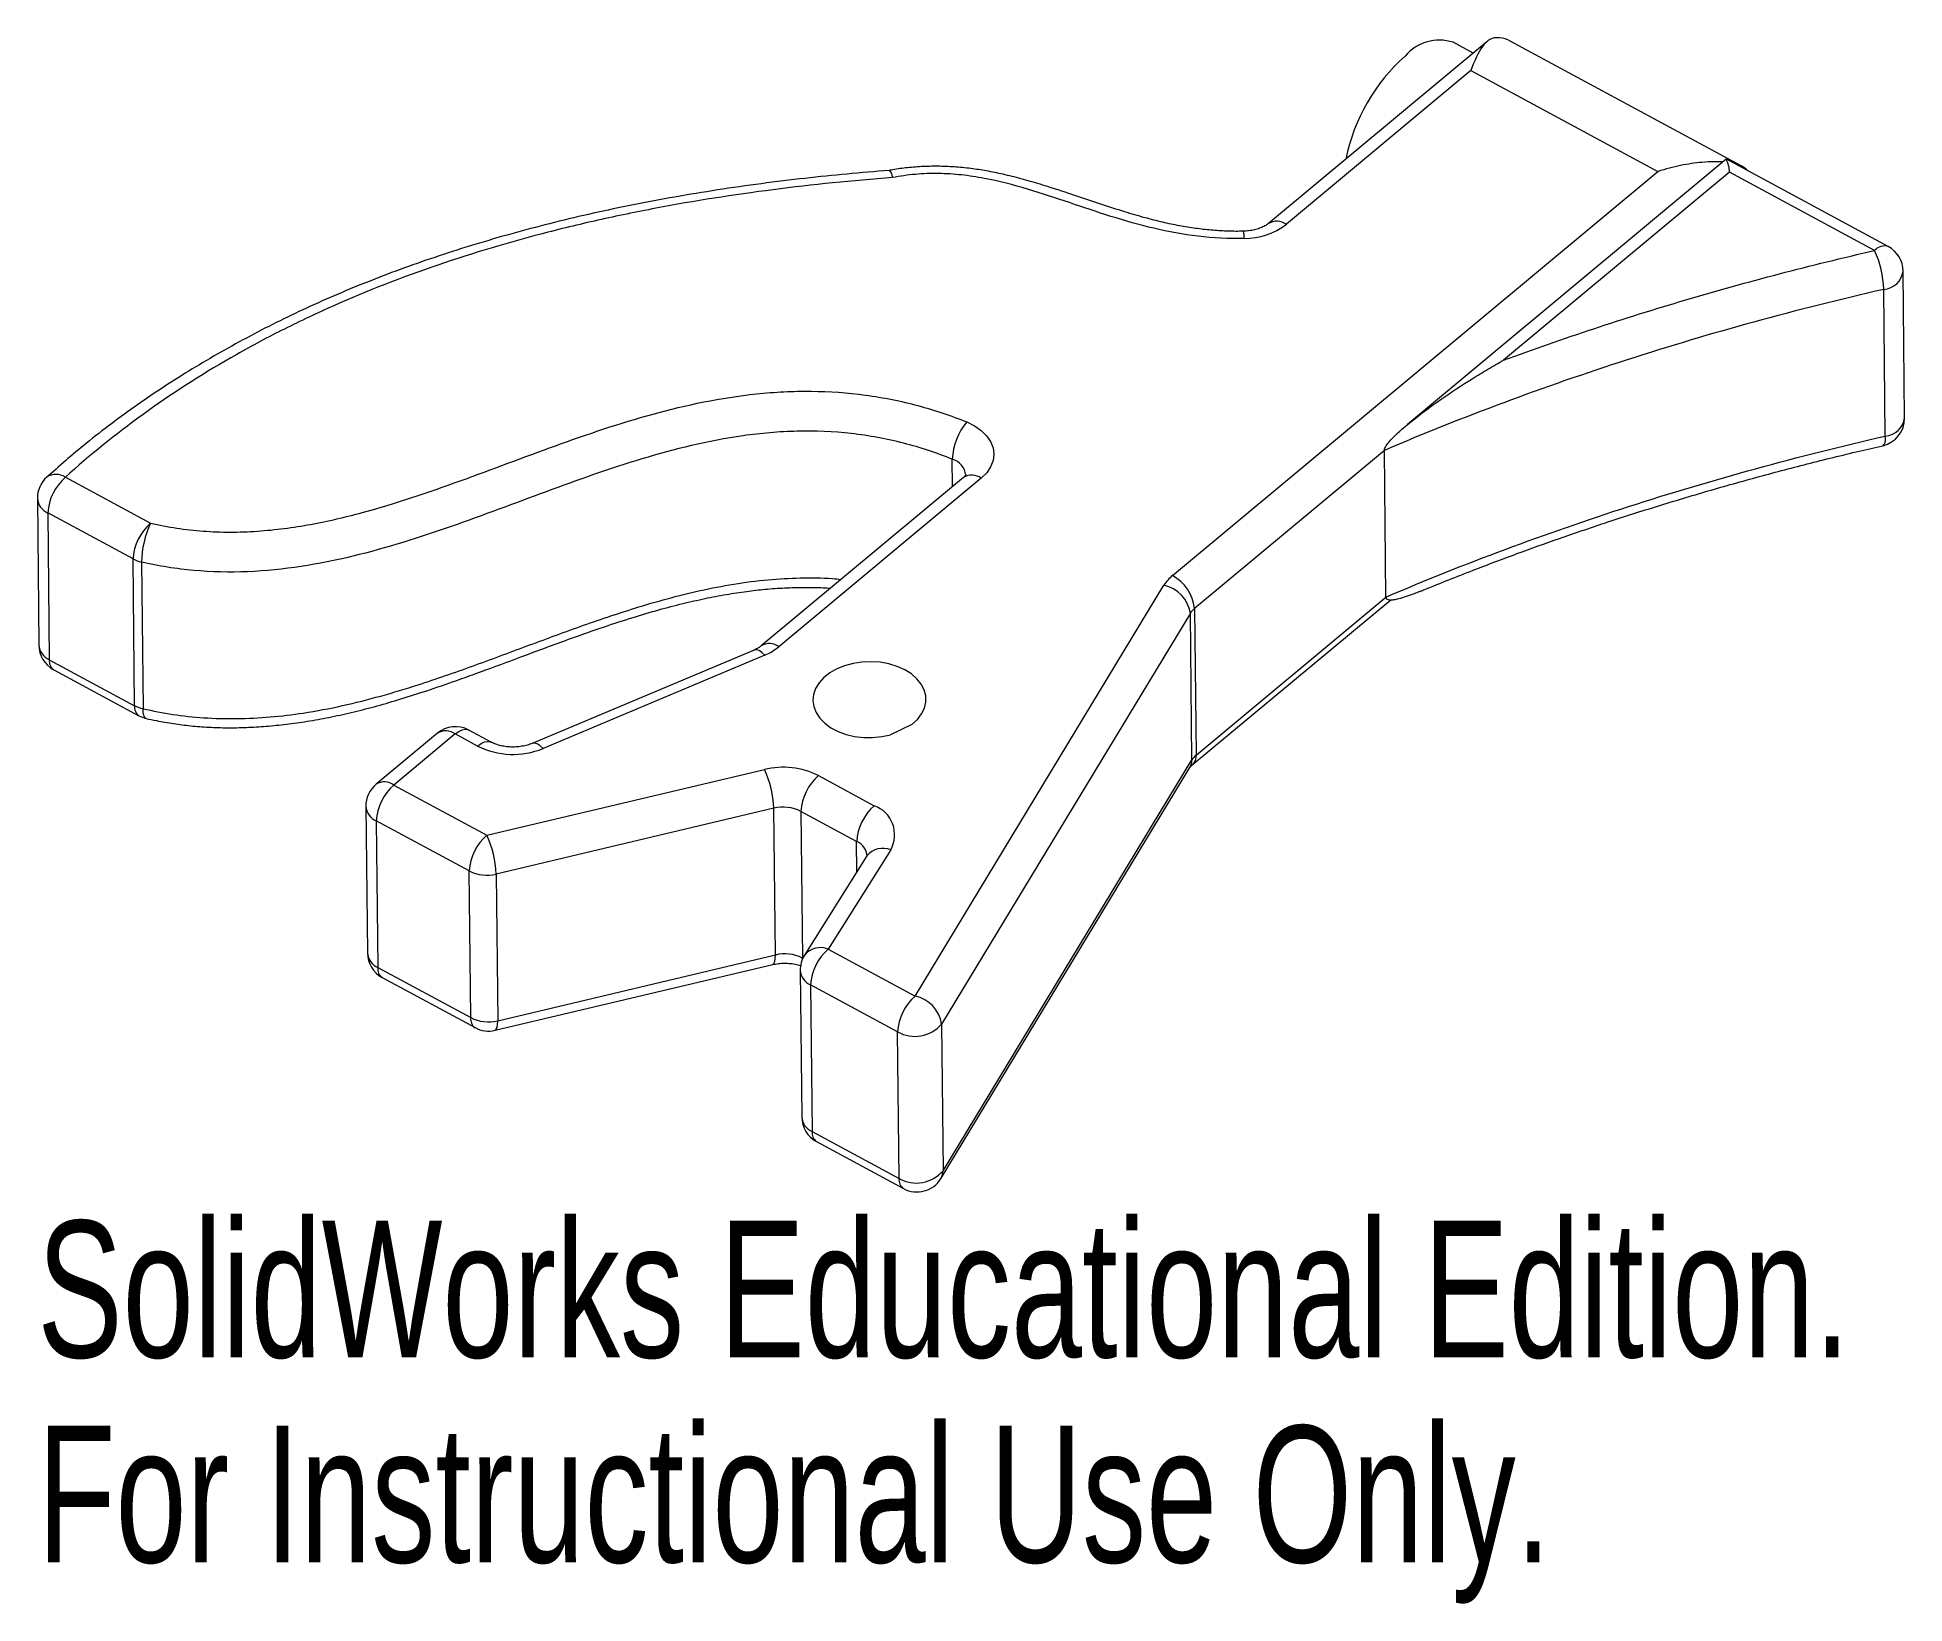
# Model space of a CAD drawing. Header units: millimetres. Extents: x -33.5 to 32.5, y -29.8 to 25.6.
import ezdxf

# ---------------------------------------------------------------- set-up
doc = ezdxf.new("R2010")
doc.units = ezdxf.units.MM
doc.styles.add('SLDTEXTSTYLE0', font='TXT', dxfattribs={"width": 0.7})

msp = doc.modelspace()

# ---------------------------------------------------------------- linework, layer by layer
at = {"color": 7, "linetype": 'Continuous', "lineweight": 15}
for p, q in [((17.763, 25.476), (10.037, 19.045)), ((17.275, 25.07), (16.565, 25.453)), ((26.758, 21.089), (18.592, 25.495)), ((17.197, 24.451), (10.669, 19.018)), ((17.197, 24.451), (23.81, 20.882)), ((26.229, 21.319), (14.96, 11.94)), ((31.965, 18.229), (26.237, 21.32)), ((6.638, 6.589), (23.81, 20.882)), ((26.345, 20.862), (18.355, 14.212)), ((31.483, 18.09), (26.345, 20.862)), ((32.544, 12.172), (32.491, 17.36)), ((31.86, 11.526), (31.806, 16.714)), ((-1.141, 9.742), (-1.151, 10.707)), ((14.14, 11.021), (7.422, 5.43)), ((14.193, 5.833), (14.14, 11.021)), ((-32.529, 10.071), (-29.514, 8.444)), ((-0.757, 10.061), (-7.916, 4.104)), ((-0.125, 10.034), (-7.283, 4.076)), ((-33.521, 9.32), (-33.468, 4.132)), ((-30.136, 7.178), (-33.152, 8.805)), ((-33.152, 8.805), (-33.098, 3.617)), ((-30.083, 1.99), (-30.136, 7.178)), ((-29.836, 7.067), (-29.782, 1.879)), ((-2.464, -8.281), (6.338, 6.249)), ((7.339, -0.108), (14.364, 5.739)), ((7.422, 5.43), (7.475, 0.242)), ((7.475, 0.242), (14.193, 5.833)), ((7.272, 5.259), (-1.53, -9.271)), ((7.326, 0.071), (7.272, 5.259)), ((-33.098, 3.617), (-30.083, 1.99)), ((-8.164, 3.959), (-16.011, 0.655)), ((-7.784, 3.778), (-15.631, 0.475)), ((-32.943, 3.262), (-29.927, 1.635)), ((-2.578, 1.328), (-3.34, 0.961)), ((-19.369, 1.017), (-21.539, -0.79)), ((-18.737, 0.989), (-20.907, -0.817)), ((-17.944, 0.561), (-18.737, 0.989)), ((-17.461, 0.7), (-18.254, 1.128)), ((-1.477, -14.458), (7.326, 0.071)), ((-17.62, -2.59), (-7.797, -0.266)), ((-5.885, -0.483), (-3.911, -1.549)), ((-1.547, -14.728), (7.255, -0.198)), ((-20.907, -0.817), (-17.62, -2.59)), ((-21.899, -1.569), (-21.845, -6.756)), ((-7.464, -1.641), (-17.288, -3.964)), ((-7.41, -6.828), (-7.464, -1.641)), ((-4.534, -2.814), (-6.508, -1.749)), ((-6.508, -1.749), (-6.455, -6.937)), ((-18.243, -3.856), (-21.529, -2.083)), ((-21.529, -2.083), (-21.476, -7.271)), ((-3.33, -3.112), (-5.539, -6.622)), ((-4.523, -3.882), (-4.534, -2.814)), ((-18.19, -9.044), (-18.243, -3.856)), ((-4.169, -3.32), (-6.378, -6.83)), ((-4.162, -3.307), (-4.169, -3.32)), ((-17.288, -3.964), (-17.234, -9.152)), ((-17.329, -9.492), (-7.505, -7.169)), ((-17.234, -9.152), (-7.41, -6.828)), ((-6.455, -6.937), (-6.44, -6.945)), ((-6.453, -6.975), (-6.455, -6.937)), ((-5.539, -6.622), (-2.464, -8.281)), ((-21.476, -7.271), (-18.19, -9.044)), ((-21.32, -7.626), (-18.034, -9.399)), ((-6.531, -7.373), (-6.478, -12.561)), ((-3.087, -9.547), (-6.162, -7.888)), ((-6.162, -7.888), (-6.108, -13.075)), ((-3.033, -14.735), (-3.087, -9.547)), ((-1.53, -9.271), (-1.477, -14.458)), ((-6.108, -13.075), (-3.033, -14.735)), ((-5.953, -13.431), (-2.877, -15.09))]:
    msp.add_line(p, q, dxfattribs=at)
at = {"color": 7, "linetype": 'Continuous', "lineweight": 15, "flags": 128}
for points in [[(-0.639, 12.025), (-0.364, 11.891), (-0.127, 11.728), (0.065, 11.54), (0.206, 11.333), (0.293, 11.112), (0.322, 10.884), (0.293, 10.656), (0.207, 10.434), (0.066, 10.224), (-0.125, 10.034)], [(31.86, 11.526), (31.855, 11.394), (31.839, 11.291), (31.811, 11.221), (31.773, 11.188), (31.769, 11.187)], [(-7.784, 3.778), (-7.886, 3.875), (-7.985, 3.939), (-8.075, 3.969), (-8.154, 3.963), (-8.164, 3.959)], [(-2.578, 1.328), (-2.386, 1.503), (-2.238, 1.696), (-2.138, 1.903), (-2.088, 2.117), (-2.091, 2.333), (-2.145, 2.547), (-2.25, 2.751), (-2.403, 2.941), (-2.599, 3.111), (-2.833, 3.259), (-3.101, 3.378), (-3.393, 3.467), (-3.704, 3.524), (-4.025, 3.546), (-4.347, 3.533), (-4.662, 3.485), (-4.962, 3.404), (-5.239, 3.292), (-5.487, 3.152), (-5.697, 2.987), (-5.866, 2.801), (-5.989, 2.6), (-6.061, 2.389), (-6.083, 2.173), (-6.052, 1.957), (-5.97, 1.748), (-5.84, 1.551), (-5.663, 1.371), (-5.445, 1.212), (-5.192, 1.08), (-4.91, 0.976), (-4.607, 0.904), (-4.29, 0.867), (-3.968, 0.863), (-3.648, 0.895), (-3.34, 0.961)], [(-29.675, 1.54), (-29.68, 1.542), (-29.722, 1.575), (-29.754, 1.644), (-29.774, 1.747), (-29.782, 1.879)], [(-18.737, 0.989), (-18.614, 1.077), (-18.495, 1.133), (-18.385, 1.156), (-18.289, 1.143), (-18.254, 1.128)], [(-17.944, 0.561), (-17.821, 0.649), (-17.702, 0.706), (-17.592, 0.728), (-17.496, 0.715), (-17.462, 0.7)], [(-15.631, 0.475), (-15.733, 0.571), (-15.832, 0.636), (-15.922, 0.665), (-16.001, 0.659), (-16.011, 0.655)], [(-7.505, -7.169), (-7.5, -7.167), (-7.461, -7.133), (-7.432, -7.064), (-7.415, -6.961), (-7.41, -6.828)], [(-17.329, -9.492), (-17.324, -9.491), (-17.284, -9.457), (-17.256, -9.388), (-17.239, -9.285), (-17.234, -9.152)]]:
    msp.add_lwpolyline(points, dxfattribs=at)
at = {"color": 7, "linetype": 'Continuous', "lineweight": 15}
for centre, radius, start, end in [((16.078, 23.968), 1.563, 71.85158, 140.27351), ((18.099, 24.575), 1.044, 61.81097, 83.80635), ((19.32, 19.975), 6.684, 131.68457, 168.35638), ((25.456, 20.88), 0.889, 358.88343, 29.61939), ((26.273, 20.191), 1.02, 44.88495, 78.41245), ((7.296, 18.508), 1.881, 0.18679, 8.08712), ((9.177, 20.973), 2.459, 270.0125, 307.344), ((10.33, 18.541), 0.584, 54.6502, 119.7623), ((31.831, 17.79), 0.46, 72.95996, 139.16512), ((28.157, 16.583), 3.652, 2.06323, 24.38499), ((31.491, 17.349), 1, 0.5921, 61.6487), ((31.749, 17.46), 0.748, 274.38377, 352.28748), ((1.042, 10.614), 2.194, 139.99213, 177.57087), ((31.544, 12.161), 1, 282.90441, 0.5921), ((31.803, 12.272), 0.748, 274.38377, 352.28748), ((-1.341, 10.058), 0.676, 7.14066, 73.657), ((-32.521, 9.33), 1, 132.09309, 180.5921), ((-32.861, 9.561), 0.609, 56.91753, 122.61806), ((-31.327, 8.694), 1.828, 131.1044, 176.50249), ((-0.462, 9.581), 0.564, 53.3913, 121.62722), ((-32.912, 9.367), 0.611, 184.45144, 246.93498), ((-28.312, 7.067), 1.828, 131.1044, 176.50249), ((-26.47, 7.006), 3.366, 154.70773, 178.95867), ((-29.576, 8.235), 1.196, 242.04463, 257.44195), ((7.507, 5.525), 1.375, 129.2219, 148.21359), ((6.089, 5.078), 1.197, 8.70081, 77.9598), ((5.926, 5.264), 1.504, 6.32184, 61.77768), ((7.856, 4.897), 0.687, 129.2219, 148.21359), ((-32.468, 4.142), 1, 180.5921, 241.6487), ((-32.847, 4.188), 0.623, 185.14087, 246.24555), ((-7.621, 3.621), 0.566, 53.48243, 120.90557), ((-8.539, 5.614), 1.985, 292.36203, 309.2344), ((-32.724, 3.569), 0.377, 172.67812, 234.60368), ((-29.709, 1.942), 0.377, 172.67812, 234.60368), ((-29.522, 3.047), 1.196, 242.04463, 257.44195), ((-29.452, 2.515), 1, 241.6487, 257.11122), ((-18.729, 0.248), 1, 61.6487, 129.77065), ((-19.073, 0.536), 0.564, 53.3913, 121.62722), ((-16.692, 3.058), 2.793, 243.3804, 292.33513), ((6.828, 0.057), 0.497, 329.07181, 1.61537), ((7.91, -0.291), 0.687, 129.2219, 148.21359), ((7.055, 0.204), 0.422, 313.11797, 5.12716), ((-7.135, -2.972), 2.785, 63.33154, 103.73586), ((-11.008, -1.772), 3.547, 2.11891, 25.11364), ((-4.684, -1.86), 1.828, 131.1044, 176.50249), ((-20.899, -1.558), 1, 129.77065, 180.5921), ((-21.243, -1.27), 0.564, 53.3913, 121.62722), ((-19.705, -2.194), 1.828, 131.1044, 176.50249), ((-21.292, -1.523), 0.608, 184.32771, 247.05871), ((-7.133, -2.993), 1.392, 63.33154, 103.73586), ((-2.709, -2.926), 1.828, 131.1044, 176.50249), ((-4.286, -2.577), 1.095, 330.79598, 69.94992), ((-16.419, -3.968), 1.828, 131.1044, 176.50249), ((-20.832, -4.096), 3.547, 2.11891, 25.11364), ((-4.779, -3.38), 0.617, 4.82121, 66.58641), ((-3.608, -3.788), 0.731, 67.70748, 140.22007), ((-17.618, -2.612), 1.392, 243.33154, 283.73586), ((-5.816, -7.298), 0.731, 67.70748, 140.22007), ((-20.845, -6.746), 1, 180.5921, 241.6487), ((-21.227, -6.702), 0.621, 185.03192, 246.3545), ((-7.08, -8.181), 1.392, 63.33154, 103.73586), ((-5.531, -7.363), 1, 147.82134, 180.5921), ((-4.337, -7.999), 1.828, 131.1044, 176.50249), ((-21.102, -7.319), 0.377, 172.67812, 234.60368), ((-5.917, -7.322), 0.617, 184.79844, 246.58798), ((-1.262, -9.658), 1.828, 131.1044, 176.50249), ((-2.714, -9.452), 1.197, 8.70081, 77.9598), ((-17.816, -9.092), 0.377, 172.67812, 234.60368), ((-17.565, -7.8), 1.392, 243.33154, 283.73586), ((-17.559, -8.519), 1, 241.6487, 283.30904), ((-2.477, -8.46), 1.246, 240.70869, 319.42451), ((-5.478, -12.551), 1, 180.5921, 241.6487), ((-5.863, -12.509), 0.617, 184.79844, 246.58798), ((-5.734, -13.123), 0.377, 172.67812, 234.60368), ((-2.423, -13.648), 1.246, 240.70869, 319.42451), ((-1.974, -14.472), 0.497, 329.07181, 1.61537), ((-2.659, -14.783), 0.377, 172.67812, 234.60368), ((-2.403, -14.21), 1, 241.6487, 328.79185)]:
    msp.add_arc(centre, radius, start, end, dxfattribs=at)
for points, knots in [([(18.211, 25.613), (18.076, 25.629), (17.967, 25.604), (17.772, 25.496), (17.688, 25.413), (17.456, 25.101), (17.326, 24.803), (17.197, 24.451)], [0, 0, 0, 0, 0.25, 0.25, 0.5, 0.5, 1, 1, 1, 1]), ([(26.116, 21.225), (26.014, 21.229), (25.791, 21.236), (25.287, 21.208), (24.622, 21.112), (24.084, 20.972), (23.814, 20.884), (23.81, 20.882)], [0, 0, 0, 0, 0.165331, 0.361165, 0.677978, 0.995193, 1, 1, 1, 1]), ([(-3.382, 20.923), (-3.88, 20.881), (-4.875, 20.799), (-6.383, 20.644), (-7.912, 20.457), (-9.449, 20.237), (-10.96, 19.987), (-12.425, 19.713), (-13.846, 19.412), (-15.224, 19.086), (-16.567, 18.735), (-17.875, 18.359), (-19.148, 17.958), (-20.384, 17.533), (-21.581, 17.085), (-22.738, 16.616), (-23.857, 16.124), (-24.942, 15.608), (-26, 15.067), (-27.035, 14.499), (-28.046, 13.903), (-29.03, 13.281), (-29.984, 12.635), (-30.906, 11.966), (-31.755, 11.305), (-32.516, 10.67), (-32.969, 10.264), (-33.185, 10.069)], [0, 0, 0, 0, 0.043336, 0.086573, 0.131686, 0.177414, 0.222099, 0.26589, 0.308569, 0.350398, 0.391748, 0.43259, 0.472901, 0.51267, 0.551892, 0.590571, 0.628773, 0.666551, 0.704505, 0.742697, 0.781077, 0.819596, 0.8582, 0.896834, 0.935432, 0.969129, 1, 1, 1, 1]), ([(-3.263, 20.67), (-4.683, 20.561), (-6.093, 20.42), (-8.886, 20.06), (-10.271, 19.843), (-12.326, 19.453), (-13.008, 19.313), (-14.363, 19.009), (-15.039, 18.845), (-17.038, 18.321), (-19.632, 17.536), (-22.074, 16.569), (-23.846, 15.771), (-24.426, 15.493), (-25.567, 14.913), (-26.128, 14.61), (-27.767, 13.669), (-28.806, 12.998), (-30.756, 11.587), (-31.671, 10.846), (-32.529, 10.071)], [0, 0, 0, 0, 0.125, 0.125, 0.25, 0.25, 0.3125, 0.3125, 0.375, 0.375, 0.5, 0.625, 0.625, 0.6875, 0.6875, 0.75, 0.75, 0.875, 0.875, 1, 1, 1, 1]), ([(9.159, 18.774), (9.133, 18.773), (8.929, 18.763), (8.544, 18.773), (8, 18.805), (7.445, 18.868), (6.874, 18.961), (6.276, 19.088), (5.63, 19.254), (4.9, 19.468), (4.006, 19.758), (3.019, 20.093), (2.08, 20.4), (1.302, 20.626), (0.664, 20.785), (0.073, 20.906), (-0.505, 20.995), (-1.08, 21.051), (-1.664, 21.074), (-2.238, 21.062), (-2.791, 21.017), (-3.169, 20.96), (-3.363, 20.928), (-3.385, 20.925)], [0, 0, 0, 0, 0.005871, 0.04628, 0.087232, 0.129747, 0.174107, 0.220967, 0.272778, 0.331958, 0.403034, 0.499033, 0.583598, 0.639963, 0.690877, 0.737598, 0.779764, 0.824971, 0.869105, 0.912458, 0.954933, 0.994859, 1, 1, 1, 1]), ([(-3.381, 20.908), (-3.374, 20.911), (-3.352, 20.92), (-3.311, 20.827), (-3.277, 20.723), (-3.264, 20.674), (-3.263, 20.67)], [0, 0, 0, 0, 0.240277, 0.696092, 0.977787, 1, 1, 1, 1]), ([(9.178, 18.514), (8.069, 18.485), (7.01, 18.63), (5.464, 18.996), (4.959, 19.142), (3.969, 19.453), (3.481, 19.619), (2.503, 19.948), (2.013, 20.112), (1.013, 20.409), (0.5, 20.543), (-0.285, 20.691), (-0.551, 20.732), (-1.089, 20.79), (-1.364, 20.808), (-1.914, 20.816), (-2.187, 20.806), (-2.593, 20.77), (-2.727, 20.755), (-2.996, 20.718), (-3.13, 20.695), (-3.263, 20.67)], [0, 0, 0, 0, 0.25, 0.25, 0.375, 0.375, 0.5, 0.5, 0.625, 0.625, 0.75, 0.75, 0.8125, 0.8125, 0.875, 0.875, 0.9375, 0.9375, 0.96875, 0.96875, 1, 1, 1, 1]), ([(10.037, 19.045), (10.022, 19.034), (9.98, 19.001), (9.881, 18.94), (9.728, 18.872), (9.545, 18.818), (9.352, 18.783), (9.22, 18.776), (9.159, 18.772)], [0, 0, 0, 0, 0.09297, 0.276225, 0.460732, 0.647741, 0.837717, 1, 1, 1, 1]), ([(18.355, 14.212), (20.457, 14.984), (22.608, 15.695), (26.989, 16.989), (29.217, 17.571), (31.483, 18.09)], [0, 0, 0, 0, 0.5, 0.5, 1, 1, 1, 1]), ([(31.806, 16.714), (28.709, 16.004), (25.677, 15.173), (19.773, 13.27), (16.906, 12.201), (14.14, 11.021)], [0, 0, 0, 0, 0.5, 0.5, 1, 1, 1, 1]), ([(14.14, 11.021), (14.139, 11.067), (14.166, 11.124), (14.23, 11.227), (14.268, 11.276), (14.385, 11.415), (14.468, 11.499), (14.724, 11.744), (14.9, 11.892), (15.429, 12.321), (15.788, 12.583), (16.514, 13.087), (16.88, 13.327), (17.431, 13.67), (17.615, 13.782), (17.892, 13.946), (17.984, 14), (18.169, 14.107), (18.261, 14.159), (18.355, 14.212)], [0, 0, 0, 0, 0.03125, 0.03125, 0.0625, 0.0625, 0.125, 0.125, 0.25, 0.25, 0.5, 0.5, 0.75, 0.75, 0.875, 0.875, 0.9375, 0.9375, 1, 1, 1, 1]), ([(-29.514, 8.444), (-28.903, 8.304), (-28.283, 8.211), (-27.338, 8.142), (-27.021, 8.13), (-26.381, 8.13), (-26.058, 8.141), (-25.097, 8.207), (-24.47, 8.291), (-23.233, 8.517), (-22.622, 8.661), (-20.832, 9.143), (-19.69, 9.534), (-17.431, 10.351), (-16.315, 10.779), (-14.056, 11.594), (-12.915, 11.981), (-10.563, 12.626), (-9.352, 12.884), (-7.753, 13.051), (-7.428, 13.077), (-6.782, 13.109), (-6.46, 13.115), (-5.496, 13.106), (-4.857, 13.062), (-3.904, 12.933), (-3.587, 12.88), (-2.969, 12.755), (-2.665, 12.683), (-1.771, 12.443), (-1.196, 12.249), (-0.639, 12.025)], [0, 0, 0, 0, 0.0625, 0.0625, 0.09375, 0.09375, 0.125, 0.125, 0.1875, 0.1875, 0.25, 0.25, 0.375, 0.375, 0.5, 0.5, 0.625, 0.625, 0.75, 0.75, 0.78125, 0.78125, 0.8125, 0.8125, 0.875, 0.875, 0.90625, 0.90625, 0.9375, 0.9375, 1, 1, 1, 1]), ([(-1.151, 10.707), (-1.704, 10.93), (-2.276, 11.121), (-3.17, 11.351), (-3.474, 11.418), (-4.094, 11.532), (-4.412, 11.579), (-5.361, 11.685), (-5.997, 11.712), (-6.958, 11.689), (-7.279, 11.671), (-7.921, 11.616), (-8.237, 11.58), (-9.796, 11.36), (-10.978, 11.066), (-13.283, 10.372), (-14.406, 9.97), (-16.639, 9.146), (-17.747, 8.724), (-20.006, 7.935), (-21.154, 7.567), (-23.565, 6.986), (-24.801, 6.781), (-26.721, 6.704), (-27.354, 6.718), (-28.294, 6.802), (-28.605, 6.84), (-29.224, 6.938), (-29.533, 6.998), (-29.836, 7.067)], [0, 0, 0, 0, 0.0625, 0.0625, 0.09375, 0.09375, 0.125, 0.125, 0.1875, 0.1875, 0.21875, 0.21875, 0.25, 0.25, 0.375, 0.375, 0.5, 0.5, 0.625, 0.625, 0.75, 0.75, 0.875, 0.875, 0.9375, 0.9375, 0.96875, 0.96875, 1, 1, 1, 1]), ([(14.193, 5.833), (15.577, 6.423), (16.985, 6.986), (19.847, 8.053), (21.3, 8.557), (25.727, 9.984), (28.762, 10.816), (31.86, 11.526)], [0, 0, 0, 0, 0.25, 0.25, 0.5, 0.5, 1, 1, 1, 1]), ([(15.4, 6.03), (15.456, 6.053), (16.075, 6.309), (17.214, 6.759), (18.8, 7.363), (20.355, 7.919), (21.978, 8.47), (23.693, 9.02), (25.475, 9.556), (27.277, 10.066), (29.099, 10.545), (30.597, 10.918), (31.493, 11.12), (31.769, 11.183)], [0, 0, 0, 0, 0.010867, 0.120423, 0.218733, 0.312867, 0.412168, 0.519746, 0.627529, 0.735475, 0.843528, 0.951632, 1, 1, 1, 1]), ([(-0.668, 10.163), (-0.667, 10.163), (-0.667, 10.168), (-0.673, 10.15), (-0.702, 10.112), (-0.741, 10.076), (-0.757, 10.061)], [0, 0, 0, 0, 0.044203, 0.41981, 0.761085, 1, 1, 1, 1]), ([(-29.782, 1.879), (-29.432, 1.808), (-28.731, 1.664), (-27.615, 1.547), (-26.46, 1.517), (-25.278, 1.577), (-24.027, 1.728), (-22.719, 1.979), (-21.367, 2.322), (-19.829, 2.789), (-18.117, 3.384), (-16.222, 4.093), (-14.324, 4.797), (-12.664, 5.361), (-11.244, 5.779), (-10.079, 6.069), (-8.888, 6.301), (-7.702, 6.458), (-6.531, 6.518), (-5.663, 6.518), (-5.188, 6.467), (-5.088, 6.457)], [0, 0, 0, 0, 0.041927, 0.08385, 0.128796, 0.173911, 0.218923, 0.273734, 0.328678, 0.383591, 0.465904, 0.548276, 0.630633, 0.712924, 0.760039, 0.807274, 0.8544, 0.901367, 0.944878, 0.988515, 1, 1, 1, 1]), ([(-29.676, 1.537), (-29.553, 1.511), (-29.232, 1.441), (-28.705, 1.351), (-28.087, 1.273), (-27.452, 1.224), (-26.793, 1.205), (-26.116, 1.216), (-25.419, 1.258), (-24.7, 1.331), (-23.959, 1.436), (-23.195, 1.574), (-22.405, 1.746), (-21.591, 1.953), (-20.744, 2.199), (-19.817, 2.492), (-18.78, 2.845), (-17.571, 3.283), (-16.178, 3.805), (-14.783, 4.322), (-13.516, 4.767), (-12.483, 5.104), (-11.561, 5.377), (-10.712, 5.6), (-9.918, 5.78), (-9.162, 5.925), (-8.452, 6.033), (-7.764, 6.113), (-7.088, 6.161), (-6.399, 6.177), (-5.857, 6.172), (-5.546, 6.151), (-5.462, 6.146)], [0, 0, 0, 0, 0.014974, 0.039321, 0.063234, 0.088219, 0.11374, 0.139964, 0.167047, 0.195143, 0.224403, 0.254976, 0.287001, 0.320609, 0.355825, 0.393871, 0.439269, 0.490533, 0.553067, 0.624403, 0.675594, 0.719305, 0.757966, 0.792981, 0.825318, 0.855641, 0.884444, 0.909991, 0.936962, 0.963498, 0.990153, 1, 1, 1, 1]), ([(14.193, 5.833), (14.195, 5.819), (14.2, 5.787), (14.24, 5.75), (14.331, 5.729), (14.473, 5.739), (14.77, 5.808), (15.078, 5.902), (15.333, 6.011), (15.396, 6.038)], [0, 0, 0, 0, 0.033887, 0.078007, 0.158689, 0.294421, 0.430821, 0.858051, 1, 1, 1, 1]), ([(-7.916, 4.104), (-7.93, 4.093), (-7.972, 4.059), (-8.055, 4.008), (-8.134, 3.972), (-8.164, 3.959)], [0, 0, 0, 0, 0.239826, 0.712549, 1, 1, 1, 1]), ([(-16.011, 0.655), (-16.038, 0.645), (-16.119, 0.612), (-16.275, 0.568), (-16.481, 0.534), (-16.698, 0.523), (-16.915, 0.535), (-17.12, 0.571), (-17.299, 0.624), (-17.406, 0.671), (-17.454, 0.696), (-17.461, 0.7)], [0, 0, 0, 0, 0.064399, 0.194293, 0.325929, 0.459031, 0.592699, 0.725744, 0.85722, 0.978751, 1, 1, 1, 1]), ([(7.255, -0.198), (7.258, -0.193), (7.269, -0.178), (7.297, -0.144), (7.331, -0.114), (7.339, -0.108)], [0, 0, 0, 0, 0.2775727, 0.8438609, 1, 1, 1, 1]), ([(-7.505, -7.169), (-7.473, -7.161), (-7.374, -7.14), (-7.197, -7.119), (-6.978, -7.117), (-6.766, -7.139), (-6.602, -7.172), (-6.523, -7.201), (-6.5, -7.209)], [0, 0, 0, 0, 0.09982, 0.303424, 0.508447, 0.713756, 0.917374, 1, 1, 1, 1])]:
    msp.add_open_spline(points, degree=3, knots=knots, dxfattribs=at)

# ---------------------------------------------------------------- texts
at = {"color": 7, "linetype": 'Continuous', "char_height": 4.83362, "attachment_point": 1, "style": 'SLDTEXTSTYLE0'}
for s, insert in [('SolidWorks Educational Edition.', (-33.521, -16.23)), ('For Instructional Use Only.', (-33.521, -23.48))]:
    msp.add_mtext(s, dxfattribs=dict(at, insert=insert))

doc.saveas('drawing.dxf')
